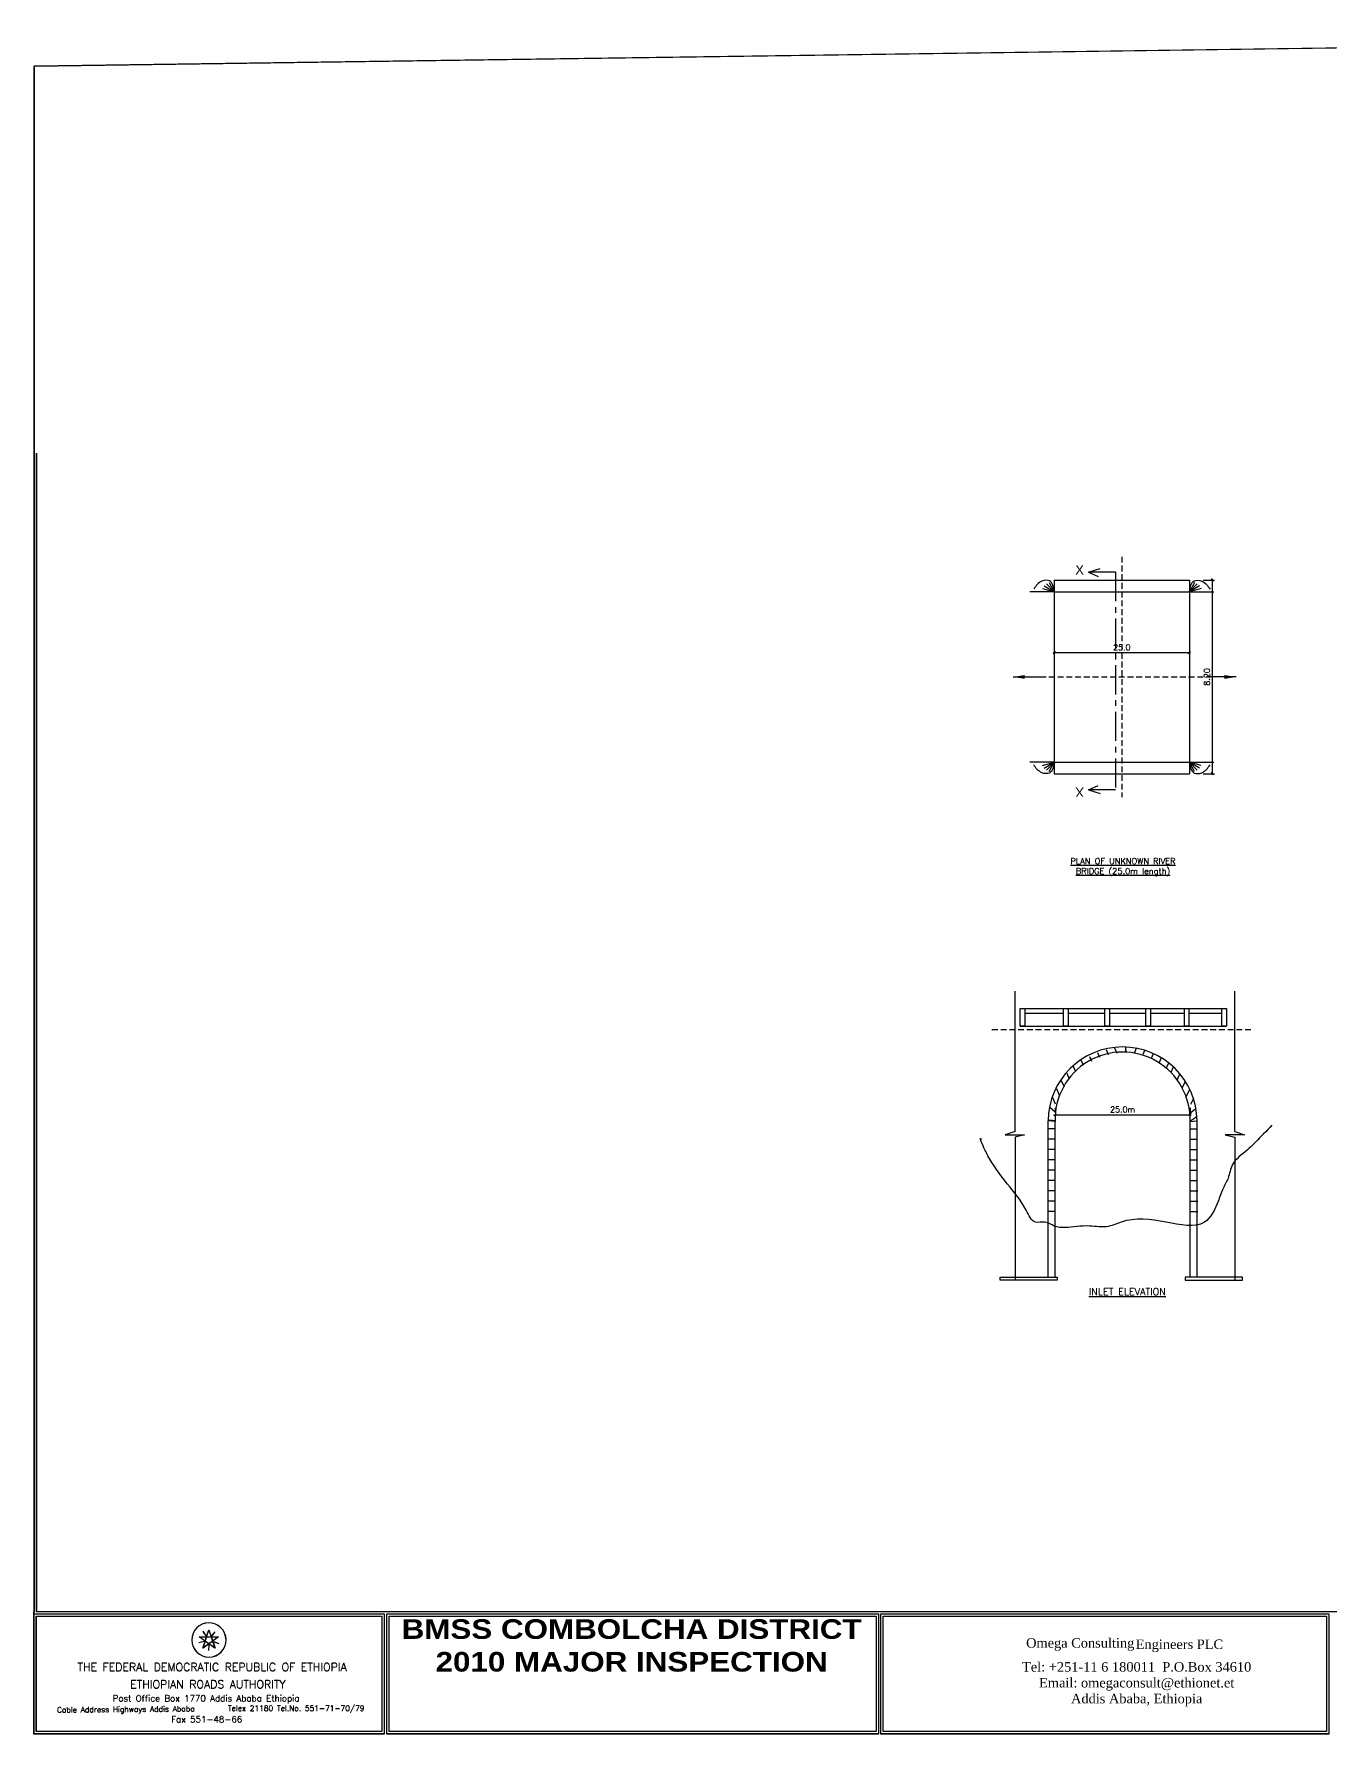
# Model space of a CAD drawing. Header units: inches. Extents: x 15 to 98725, y 2 to 73011.
# Drawn here: x 15 to 55680, y 2 to 73011 of the extents above; entities that cross this region are included whole.
import ezdxf
from ezdxf.enums import TextEntityAlignment as Align

# ---------------------------------------------------------------- set-up
doc = ezdxf.new("R2010")
doc.units = ezdxf.units.IN
doc.header["$MEASUREMENT"] = 0
doc.linetypes.add('CENTER', pattern=[2, 1.25, -0.25, 0.25, -0.25])
doc.linetypes.add('DASHED', pattern=[0.75, 0.5, -0.25])
for name, color, linetype in [('-25', 7, 'Continuous'), ('Conc surface', 2, 'Continuous'), ('Dim', 9, 'Continuous'), ('divsion', 3, 'Continuous'), ('FILL', 7, 'Continuous'), ('Grade', 6, 'DASHED'), ('Mas surface', 4, 'Continuous'), ('Text', 3, 'Continuous'), ('TITLE BLOCK', 7, 'Continuous')]:
    doc.layers.add(name, color=color, linetype=linetype)
doc.layers.add('probable bridge', color=1, linetype='Continuous', lineweight=30)
doc.styles.add('30', font='ROMANT.SHX', dxfattribs={"height": 4})
doc.styles.add('50', font='romanc.shx')
doc.styles.add('Logo', font='')
doc.styles.add('Text100-2.25', font='romans.shx')
doc.styles.add('Text200-2.25', font='romans.shx')
doc.styles.add('Text50-2.0', font='romans.shx')
doc.styles.add('TIM2_5', font='times.ttf', dxfattribs={"height": 0.3})
doc.styles.get('Logo').set_extended_font_data('Arial Black')
doc.dimstyles.new('Dim100', dxfattribs={"dimtxt": 250, "dimasz": 100, "dimexe": 100, "dimexo": 600, "dimgap": 100, "dimtad": 1, "dimdec": 0, "dimzin": 0, "dimdsep": 46, "dimtxsty": 'Text100-2.25', "dimblk": 'OBLIQUE', "dimcen": 100, "dimdle": 50, "dimclrd": 256, "dimclre": 256, "dimclrt": 3, "dimadec": 0, "dimazin": 0, "dimtfac": 1, "dimtdec": 0, "dimtofl": 0, "dimtmove": 0, "dimatfit": 3, "dimfxl": 1, "dimtolj": 1, "dimtzin": 0, "dimarcsym": 0})
doc.dimstyles.new('Dim50', dxfattribs={"dimtxt": 300, "dimasz": 150, "dimexe": 150, "dimexo": 150, "dimgap": 75, "dimtad": 1, "dimdec": 0, "dimlfac": 0.5, "dimzin": 0, "dimdsep": 46, "dimtxsty": 'Text50-2.0', "dimblk": 'OBLIQUE', "dimcen": 100, "dimdle": 150, "dimclrd": 256, "dimclre": 256, "dimclrt": 3, "dimadec": 0, "dimazin": 0, "dimtfac": 1, "dimtdec": 0, "dimtofl": 0, "dimtmove": 0, "dimatfit": 3, "dimfxl": 1, "dimtolj": 1, "dimtzin": 0, "dimarcsym": 0})

# ---------------------------------------------------------------- blocks, each defined once
blk = doc.blocks.new('_Oblique')
at = {"color": 0, "lineweight": -2}
blk.add_line((-0.5, -0.5), (0.5, 0.5), dxfattribs=at)
blk = doc.blocks.new('*D6')
at = {"layer": 'Defpoints', "color": 0, "ltscale": 10}
for p in [(43870, 26300), (49670, 26600), (49670, 26300)]:
    blk.add_point(p, dxfattribs=at)
at = {"layer": 'Dim', "lineweight": -2, "ltscale": 10}
for p, q in [((43820, 26600), (49720, 26600)), ((43870, 26900), (43870, 26700)), ((49670, 26900), (49670, 26700))]:
    blk.add_line(p, q, dxfattribs=at)
at = {"layer": 'Dim', "lineweight": -2, "ltscale": 10, "xscale": 100, "yscale": 100, "zscale": 100, "rotation": 180}
blk.add_blockref('_Oblique', (43870, 26600), dxfattribs=at)
at = {"layer": 'Dim', "lineweight": -2, "ltscale": 10, "xscale": 100, "yscale": 100, "zscale": 100}
blk.add_blockref('_Oblique', (49670, 26600), dxfattribs=at)
at = {"layer": 'Dim', "color": 3, "ltscale": 10, "insert": (46770, 26825), "char_height": 250, "attachment_point": 5, "style": 'Text100-2.25'}
blk.add_mtext('\\A1;25.0m', dxfattribs=at)
blk = doc.blocks.new('*D7')
at = {"layer": 'Defpoints', "color": 0, "ltscale": 10}
for p in [(43839, 46034), (49639, 46443), (49639, 46034)]:
    blk.add_point(p, dxfattribs=at)
at = {"layer": 'Dim', "lineweight": -2, "ltscale": 10}
for p, q in [((43789, 46443), (49689, 46443)), ((43839, 46634), (43839, 46543)), ((49639, 46634), (49639, 46543))]:
    blk.add_line(p, q, dxfattribs=at)
at = {"layer": 'Dim', "lineweight": -2, "ltscale": 10, "xscale": 100, "yscale": 100, "zscale": 100, "rotation": 180}
blk.add_blockref('_Oblique', (43839, 46443), dxfattribs=at)
at = {"layer": 'Dim', "lineweight": -2, "ltscale": 10, "xscale": 100, "yscale": 100, "zscale": 100}
blk.add_blockref('_Oblique', (49639, 46443), dxfattribs=at)
at = {"layer": 'Dim', "color": 3, "ltscale": 10, "insert": (46739, 46668), "char_height": 250, "attachment_point": 5, "style": 'Text100-2.25'}
blk.add_mtext('\\A1;25.0', dxfattribs=at)
blk = doc.blocks.new('*D8')
at = {"layer": 'Defpoints', "color": 0, "ltscale": 10}
for p in [(49639, 49558), (49639, 41238), (50619, 41238)]:
    blk.add_point(p, dxfattribs=at)
at = {"layer": 'Dim', "lineweight": -2, "ltscale": 10}
for p, q in [((50239, 49558), (50719, 49558)), ((50619, 49608), (50619, 41188)), ((50239, 41238), (50719, 41238))]:
    blk.add_line(p, q, dxfattribs=at)
at = {"layer": 'Dim', "lineweight": -2, "ltscale": 10, "xscale": 100, "yscale": 100, "zscale": 100}
for p, rotation in [((50619, 49558), 90), ((50619, 41238), 270)]:
    blk.add_blockref('_Oblique', p, dxfattribs=dict(at, rotation=rotation))
at = {"layer": 'Dim', "color": 3, "ltscale": 10, "insert": (50394, 45398), "char_height": 250, "attachment_point": 5, "rotation": 90, "style": 'Text100-2.25'}
blk.add_mtext('\\A1;8.20', dxfattribs=at)

msp = doc.modelspace()

# ---------------------------------------------------------------- linework, layer by layer
at = {"color": 4}
for p, q in [((42150.9, 25877.3), (42150.9, 31904.3)), ((51589.2, 25877.3), (51589.2, 31904.3)), ((42365.9, 30407.1), (51240.6, 30407.1, 0)), ((45691.8, 29276.9), (45777.7, 29074.9)), ((46069.1, 29398.9), (46158.4, 29188.8)), ((46429.5, 29472.9), (46527.2, 29242.9)), ((46898.5, 29505.5), (46889.6, 29285.2)), ((46898.5, 29505.5), (46905.2, 29285.1)), ((47367.1, 29468.2), (47267.1, 29239.2)), ((47726.7, 29390.5), (47635.3, 29181.4)), ((48082.8, 29218.3), (47994.9, 29017.1)), ((44655.2, 28685.6), (44755.1, 28450.6)), ((44983.5, 28955.2), (45079.1, 28730.1)), ((45347, 29100.7), (45433.9, 28896.1)), ((48425.8, 29038.7), (48336.8, 28835)), ((48751.9, 28843.4), (48654, 28619.2)), ((48942, 28642.5), (48839.7, 28408.5)), ((44137.9, 28072.1), (44255.1, 27796.5)), ((44378.4, 28388.4), (44483.4, 28141.3)), ((49215.8, 28342.5), (49108.3, 28096.5)), ((49453.1, 28023.9), (49333.2, 27749.4)), ((43761.8, 27336.2), (43874.6, 27070.8)), ((43933.3, 27723.2), (44064.8, 27413.9)), ((49642.8, 27684.5), (49508.3, 27376.5)), ((49810.4, 27295.9), (49695, 27031.6)), ((43570, 19621.3), (43570, 26334.8)), ((43870, 26299.8), (43572.1, 26334.8)), ((43894.9, 26329.8), (43597.4, 26367.8)), ((43876.9, 26710.8), (43644.6, 26905.7)), ((43870, 19621.3), (43870, 26299.8)), ((49643.1, 26646.1), (49877.3, 26838.7)), ((49665.7, 26317.9), (49967, 26523.6)), ((49668.6, 26299.8), (49966.5, 26334.8)), ((49668.6, 19621.3), (49668.6, 26299.8)), ((49670, 19621.3), (49670, 26299.8)), ((49968.6, 19621.3), (49968.6, 26334.8)), ((42150.9, 25877.3), (41732.3, 25734.4)), ((41732.3, 25734.4), (42560.3, 25734.4)), ((42560.3, 25734.4), (42150.9, 25628.9)), ((42150.9, 25628.9), (42150.9, 19488.4)), ((43870, 25990.1), (43570, 25990.1)), ((49668.6, 25990.1), (49968.6, 25990.1)), ((52007.7, 25734.4), (51179.8, 25734.4)), ((51179.8, 25734.4), (51589.2, 25628.9)), ((51589.2, 25877.3), (52007.7, 25734.4)), ((51589.2, 25628.9), (51589.2, 19488.4)), ((43870, 25546.1), (43570, 25546.1)), ((43870, 25102.1), (43570, 25102.1)), ((49668.6, 25546.1), (49968.6, 25546.1)), ((49668.6, 25102.1), (49968.6, 25102.1)), ((43870, 24658.1), (43570, 24658.1)), ((43870, 24214.1), (43570, 24214.1)), ((49668.6, 24658.1), (49968.6, 24658.1)), ((49668.6, 24214.1), (49968.6, 24214.1)), ((43870, 23770.1), (43570, 23770.1)), ((49668.6, 23770.1), (49968.6, 23770.1)), ((43870, 23326.1), (43570, 23326.1)), ((43870, 22882.1), (43570, 22882.1)), ((49698, 23326.1), (49998, 23326.1)), ((49698, 22882.1), (49998, 22882.1)), ((43870, 22438.1), (43570, 22438.1)), ((49698, 22438.1), (49998, 22438.1))]:
    msp.add_line(p, q, dxfattribs=at)
at = {"color": 2}
for points in [[(43967.1, 19488.4), (41509, 19488.4), (41509, 19621.3), (43967.1, 19621.3)], [(49459.5, 19488.4), (51917.5, 19488.4), (51917.5, 19621.3), (49459.5, 19621.3)]]:
    msp.add_lwpolyline(points, close=True, dxfattribs=at)
at = {"color": 4}
for centre, radius, start, end in [((46770.6, 26309.1), 3198.1, 0.46112, 179.53888), ((46769.2, 26389.2), 2900.5, 358.41379, 181.765682)]:
    msp.add_arc(centre, radius, start, end, dxfattribs=at)
msp.add_open_spline([(53179.2, 26142.7), (52946.5, 25900.2), (52597.5, 25536.6), (52046.5, 24972.7), (51429.3, 24587.2), (51357.9, 23889), (51044.4, 23406.2), (50848.5, 22732.9), (50271.9, 21605.1), (48489.4, 22062.3), (47106.3, 22210.6), (46195.3, 21764.6), (45726.9, 21787.9), (45302.1, 21825.5), (44672, 21814.9), (43979.5, 21657.3), (43469.8, 22056.7), (42904.5, 21876.4), (42522.5, 22815.1), (41795.5, 23602.5), (41031.5, 24704.4), (40636.5, 25557.1), (40664.2, 25643.2), (40692.6, 25484.5), (40678, 25555.7), (40686.4, 25516.7)], degree=3, knots=[0, 0, 0, 0, 1256.7453998, 1884.4111193, 2987.2135679, 3760.7728739, 4360.4863472, 5113.7724814, 6443.0006653, 8491.3101691, 10905.3101691, 11736.0963872, 12148.0963872, 12643.197387, 13335.3940714, 14538.0072678, 15076.4683813, 15592.0008618, 16409.8164377, 18149.8141389, 20034.1781095, 20961.1781095, 23544.3110728, 24392.4516862, 24994.9591779, 24994.9591779, 24994.9591779, 24994.9591779], dxfattribs=at)
at = {"layer": 'Conc surface', "linetype": 'Continuous', "ltscale": 0.05}
for p, q in [((43839.3, 49558.3), (49639.3, 49558.3)), ((43839.3, 49058.3), (49639.3, 49058.3)), ((43839.3, 41738.3), (49639.3, 41738.3)), ((43839.3, 41238.3), (49639.3, 41238.3))]:
    msp.add_line(p, q, dxfattribs=at)
at = {"layer": 'Conc surface'}
for p, q in [((42565.5, 31155.6, 0), (45759, 31155.6, 0)), ((42565.5, 30956, 0), (44229.4, 30956, 0)), ((44429, 30956, 0), (45759, 30956, 0)), ((45759, 31155.6, 0), (48832.1, 31155.6, 0)), ((45759, 30956, 0), (46008.5, 30956, 0)), ((46208.1, 30956, 0), (47770, 30956, 0)), ((47969.6, 30956, 0), (48832.1, 30956, 0)), ((48832.1, 31155.6, 0), (51240.6, 31155.6, 0)), ((48832.1, 30956, 0), (49423.5, 30956, 0)), ((49623.1, 30956, 0), (51041, 30956, 0))]:
    msp.add_line(p, q, dxfattribs=at)
at = {"layer": 'Conc surface', "elevation": 0}
for points in [[(42365.9, 31155.6), (42565.5, 31155.6), (42565.5, 30407.1), (42365.9, 30407.1)], [(44229.4, 31155.6), (44429, 31155.6), (44429, 30407.1), (44229.4, 30407.1)], [(46008.5, 31155.6), (46208.1, 31155.6), (46208.1, 30407.1), (46008.5, 30407.1)], [(47770, 31155.6), (47969.6, 31155.6), (47969.6, 30407.1), (47770, 30407.1)], [(49423.5, 31155.6), (49623.1, 31155.6), (49623.1, 30407.1), (49423.5, 30407.1)], [(51041, 31155.6), (51240.6, 31155.6), (51240.6, 30407.1), (51041, 30407.1)]]:
    msp.add_lwpolyline(points, close=True, dxfattribs=at)
at = {"layer": 'Dim', "color": 3, "ltscale": 10}
for p, q in [((43839.3, 49058.3), (42781.8, 49058.3)), ((49639.3, 49058.3), (50696.9, 49058.3)), ((43839.3, 41738.3), (42781.8, 41738.3)), ((49639.3, 41738.3), (50696.9, 41738.3))]:
    msp.add_line(p, q, dxfattribs=at)
at = {"layer": 'Dim'}
for points in [[(43839.3, 49058.3), (43630.7, 49523.8), (43305.5, 49511.3), (42952.6, 49174)], [(49639.3, 49058.3), (49848, 49523.8), (50173.2, 49511.3), (50526.1, 49174)], [(43839.3, 41738.3), (43630.7, 41272.8), (43305.5, 41285.2), (42952.6, 41622.6)], [(49639.3, 41738.3), (49848, 41272.8), (50173.2, 41285.2), (50526.1, 41622.6)]]:
    msp.add_spline(points, degree=3, dxfattribs=at)
at = {"layer": 'divsion', "color": 5}
for p, q in [((7273.4, 3682.3), (7524.1, 4477.5)), ((7274.7, 3685.9), (7525.4, 4481)), ((7404.6, 4217.5), (7276.3, 4409.4)), ((7405.9, 4221.1), (7277.6, 4413)), ((7524.1, 4477.5), (7788.6, 3686.8)), ((7525.4, 4481), (7789.9, 3690.4)), ((7659.5, 4211.5), (7802.3, 4392.8)), ((7660.8, 4215), (7803.6, 4396.4)), ((7320.2, 3977.1), (7098, 3914.3)), ((7321.5, 3980.6), (7099.3, 3917.8)), ((7109.9, 4171), (7943.6, 4178.2)), ((7369.1, 3986), (7109.9, 4171)), ((7111.2, 4174.5), (7944.9, 4181.8)), ((7370.4, 3989.6), (7111.2, 4174.5)), ((7943.6, 4178.2), (7273.4, 3682.3)), ((7273.4, 3682.3), (7369.1, 3986)), ((7944.9, 4181.8), (7274.7, 3685.9)), ((7274.7, 3685.9), (7370.4, 3989.6)), ((7529.4, 3871.7), (7369.1, 3986)), ((7530.7, 3875.3), (7370.4, 3989.6)), ((7522.8, 3822.4), (7513.8, 3591.7)), ((7524.1, 3826), (7515.1, 3595.3)), ((7788.6, 3686.8), (7529.4, 3871.7)), ((7789.9, 3690.4), (7530.7, 3875.3)), ((7732.5, 3967.3), (7949.1, 3887.5)), ((7733.8, 3970.8), (7950.4, 3891.1))]:
    msp.add_line(p, q, dxfattribs=at)
for centre in [(7527.9, 4039.2), (7529.2, 4042.7)]:
    msp.add_ellipse(centre, major_axis=(-6.4, 735.8), ratio=1, start_param=-1.5707963, end_param=4.712389, dxfattribs=at)
at = {"layer": 'FILL'}
for p, q in [((43329.1, 49195), (43839.3, 49058.3)), ((43400.3, 49311.7), (43839.3, 49058.3)), ((43500.4, 49397.2), (43839.3, 49058.3)), ((43611.8, 49452.4), (43839.3, 49058.3)), ((49866.9, 49452.4), (49639.3, 49058.3)), ((49978.3, 49397.2), (49639.3, 49058.3)), ((50078.3, 49311.7), (49639.3, 49058.3)), ((50149.6, 49195), (49639.3, 49058.3)), ((43329.1, 41601.6), (43839.3, 41738.3)), ((43400.3, 41484.8), (43839.3, 41738.3)), ((43500.4, 41399.3), (43839.3, 41738.3)), ((43611.8, 41344.2), (43839.3, 41738.3)), ((49866.9, 41344.2), (49639.3, 41738.3)), ((49978.3, 41399.3), (49639.3, 41738.3)), ((50078.3, 41484.8), (49639.3, 41738.3)), ((50149.6, 41601.6), (49639.3, 41738.3))]:
    msp.add_line(p, q, dxfattribs=at)
at = {"layer": 'Grade', "linetype": 'DASHED', "ltscale": 500}
for p, q in [((46739.3, 50558.3), (46739.3, 40238.3)), ((43234.3, 45398.3), (50474.3, 45398.3)), ((41161.6, 30256.4), (52335, 30256.4))]:
    msp.add_line(p, q, dxfattribs=at)
at = {"layer": 'Mas surface', "linetype": 'CENTER', "lineweight": 30, "ltscale": 3000}
for p, q in [((45302.3, 49901.6), (45807.4, 50055.6)), ((46461.1, 49901.6), (45302.3, 49901.6)), ((45302.3, 49901.6), (45716.1, 49715.8)), ((45302.3, 40545.5), (45716.1, 40731.3)), ((46461.1, 40545.5), (45302.3, 40545.5)), ((45302.3, 40545.5), (45807.4, 40391.5))]:
    msp.add_line(p, q, dxfattribs=at)
at = {"layer": 'Mas surface', "linetype": 'CENTER', "lineweight": 30, "ltscale": 1000}
msp.add_line((46461.1, 49901.6), (46461.1, 40545.5), dxfattribs=at)
at = {"layer": 'probable bridge', "linetype": 'Continuous', "lineweight": 30, "ltscale": 0.05}
for p, q in [((43839.3, 49558.3), (43839.3, 41238.3)), ((49639.3, 49558.3), (49639.3, 41238.3))]:
    msp.add_line(p, q, dxfattribs=at)
at = {"layer": 'TITLE BLOCK', "color": 5}
for p, q in [((115.6, 55010.5), (115.6, 5256.4)), ((116.9, 55014.1), (116.9, 5259.9)), ((115.6, 5256.4), (98714.3, 5256.4)), ((116.9, 5259.9), (98715.7, 5259.9)), ((115.6, 5055.9), (14957.3, 5055.9)), ((115.6, 102.6), (115.6, 5055.9)), ((115.6, 5055.9), (14957.3, 5055.9)), ((115.6, 102.6), (115.6, 5055.9)), ((116.9, 5059.4), (14958.6, 5059.4)), ((116.9, 106.1), (116.9, 5059.4)), ((116.9, 5059.4), (14958.6, 5059.4)), ((116.9, 106.1), (116.9, 5059.4)), ((14957.3, 5055.9), (14957.3, 102.6)), ((14957.3, 5055.9), (14957.3, 102.6)), ((14958.6, 5059.4), (14958.6, 106.1)), ((14958.6, 5059.4), (14958.6, 106.1)), ((15267, 5055.9), (36182.2, 5055.9)), ((15267, 102.6), (15267, 5055.9)), ((15268.3, 5059.4), (36183.5, 5059.4)), ((15268.3, 106.1), (15268.3, 5059.4)), ((36182.2, 5055.9), (36182.2, 102.6)), ((36183.5, 5059.4), (36183.5, 106.1)), ((36491.9, 5055.9), (55527.3, 5055.9)), ((36491.9, 102.6), (36491.9, 5055.9)), ((36493.2, 5059.4), (55528.6, 5059.4)), ((36493.2, 106.1), (36493.2, 5059.4)), ((55527.3, 5055.9), (55527.3, 102.6)), ((55528.6, 5059.4), (55528.6, 106.1)), ((14957.3, 102.6), (115.6, 102.6)), ((14957.3, 102.6), (115.6, 102.6)), ((14957.3, 102.6), (115.6, 102.6)), ((14958.6, 106.1), (116.9, 106.1)), ((14958.6, 106.1), (116.9, 106.1)), ((14958.6, 106.1), (116.9, 106.1)), ((36182.2, 102.6), (15267, 102.6)), ((36183.5, 106.1), (15268.3, 106.1)), ((55527.3, 102.6), (36491.9, 102.6)), ((55528.6, 106.1), (36493.2, 106.1))]:
    msp.add_line(p, q, dxfattribs=at)
at = {"layer": 'TITLE BLOCK', "color": 210}
for p, q in [((15.4, 2.3), (15.4, 5236.4)), ((15.4, 2.3), (15.4, 5236.4)), ((15.4, 5156.1), (15057.5, 5156.1)), ((15.4, 5156.1), (15057.5, 5156.1)), ((16.7, 5.9), (16.7, 5240)), ((16.7, 5.9), (16.7, 5240)), ((16.7, 5159.7), (15058.9, 5159.7)), ((16.7, 5159.7), (15058.9, 5159.7)), ((15057.5, 5156.1), (15057.5, 2.3)), ((15057.5, 5156.1), (15057.5, 2.3)), ((15058.9, 5159.7), (15058.9, 5.9)), ((15058.9, 5159.7), (15058.9, 5.9)), ((15166.7, 5156.1), (36282.4, 5156.1)), ((15166.7, 2.3), (15166.7, 5156.1)), ((15168, 5159.7), (36283.7, 5159.7)), ((15168, 5.9), (15168, 5159.7)), ((36282.4, 5156.1), (36282.4, 2.3)), ((36283.7, 5159.7), (36283.7, 5.9)), ((36391.6, 5156.1), (55627.6, 5156.1)), ((36391.6, 2.3), (36391.6, 5156.1)), ((36392.9, 5159.7), (55628.9, 5159.7)), ((36392.9, 5.9), (36392.9, 5159.7)), ((55627.6, 5156.1), (55627.6, 2.3)), ((55628.9, 5159.7), (55628.9, 5.9)), ((15057.5, 2.3), (15.4, 2.3)), ((15057.5, 2.3), (15.4, 2.3)), ((15058.9, 5.9), (16.7, 5.9)), ((15058.9, 5.9), (16.7, 5.9)), ((36282.4, 2.3), (15166.7, 2.3)), ((36283.7, 5.9), (15168, 5.9)), ((55627.6, 2.3), (36391.6, 2.3)), ((55628.9, 5.9), (36392.9, 5.9))]:
    msp.add_line(p, q, dxfattribs=at)
for points in [[(98724.6, 5.9), (98631.2, 73010.6), (16.7, 71623.2), (16.7, 5240)], [(98723.2, 2.3), (98629.9, 73007.1), (15.4, 71619.7), (15.4, 5236.4)]]:
    msp.add_lwpolyline(points, dxfattribs=at)

# ---------------------------------------------------------------- texts
at = {"layer": '-25', "color": 7, "style": 'TIM2_5'}
for s, p in [('Omega Consulting', (42627.1, 3711)), ('Engineers PLC', (47334.5, 3651.9))]:
    msp.add_text(s, height=408.726, dxfattribs=at).set_placement(p)
at = {"layer": '-25', "color": 7, "insert": (47376.2, 3090.1), "char_height": 408.726, "width": 9736.005, "attachment_point": 2, "style": 'TIM2_5'}
msp.add_mtext('Tel: +251-11 6 180011  P.O.Box 34610\\PEmail: omegaconsult@ethionet.et \\PAddis Ababa, Ethiopia', dxfattribs=at)
at = {"layer": 'divsion', "style": '30', "width": 1}
for s, p in [('THE FEDERAL DEMOCRATIC REPUBLIC OF ETHIOPIA', (7666, 2876.7)), ('THE FEDERAL DEMOCRATIC REPUBLIC OF ETHIOPIA', (7667.3, 2880.3)), ('ETHIOPIAN ROADS AUTHORITY', (7486.4, 2134.3)), ('ETHIOPIAN ROADS AUTHORITY', (7487.7, 2137.8))]:
    msp.add_text(s, height=343.697, dxfattribs=at).set_placement(p, align=Align.MIDDLE)
at = {"layer": 'divsion', "color": 3, "style": '50', "oblique": 360, "width": 1}
for p in [(7406.1, 1494.6), (7407.4, 1498.1)]:
    msp.add_text('Post Office Box 1770 Addis Ababa Ethiopia', height=271.339, dxfattribs=at).set_placement(p, align=Align.MIDDLE)
for p in [(3961.4, 1029), (3962.7, 1032.5)]:
    msp.add_text('Cable Address Highways Addis Ababa', height=235.161, rotation=0.500002, dxfattribs=at).set_placement(p, align=Align.MIDDLE)
at = {"layer": 'divsion', "color": 3, "style": '50', "width": 1}
for s, height, p in [('Fax 551-48-66', 271.339, (7434, 629.1)), ('Fax 551-48-66', 271.339, (7435.3, 632.7)), ('Telex 21180 Tel.No. 551-71-70/79', 235.161, (11276.8, 1088.2)), ('Telex 21180 Tel.No. 551-71-70/79', 235.161, (11278.1, 1091.7))]:
    msp.add_text(s, height=height, dxfattribs=at).set_placement(p, align=Align.MIDDLE)
at = {"layer": 'Text', "color": 3, "char_height": 400, "attachment_point": 2, "style": 'Text200-2.25'}
for s, insert, width in [('{\\fArial|b0|i0|c0|p34;X}', (44925, 50194.7), 8553.27), ('{\\H0.6453x;\\LPLAN OF UNKNOWN RIVER \\PBRIDGE (25.0m length)}', (46789.8, 37619.8), 9408.594), ('{\\H0.75x;\\LINLET ELEVATION}', (46974.5, 19146.1), 11908.594)]:
    msp.add_mtext(s, dxfattribs=dict(at, insert=insert, width=width))
at = {"layer": 'Text', "color": 3, "extrusion": (0, 0, -1), "insert": (44925, 40252.4), "char_height": 400, "width": 8553.27, "attachment_point": 2, "text_direction": (1, 0, 0), "style": 'Text200-2.25'}
msp.add_mtext('{\\fArial|b0|i0|c0|p34;X}', dxfattribs=at)
at = {"layer": 'TITLE BLOCK', "color": 5, "insert": (25683.9, 4930), "char_height": 842.45, "width": 63869.744, "attachment_point": 2, "style": 'Logo'}
msp.add_mtext('BMSS COMBOLCHA DISTRICT\\P2010 MAJOR INSPECTION\\P \\P ', dxfattribs=at)

# ---------------------------------------------------------------- dimensions: what is measured, and where the dimension line sits
at = {"layer": 'Dim', "ltscale": 10}
dim = msp.add_linear_dim(base=(50619.3, 41238.3), p1=(49639.3, 49558.3), p2=(49639.3, 41238.3), angle=90, text='8.20', dimstyle='Dim100', dxfattribs=at)
dim.commit()
dim.dimension.update_dxf_attribs({"geometry": '*D8', "text_midpoint": (50394.3, 45398.3)})
for base, p1, p2, text, picture, middle in [((49639.3, 46443.3), (43839.3, 46033.8), (49639.3, 46033.8), '25.0', '*D7', (46739.3, 46668.3)), ((49670, 26600.1), (43870, 26299.8), (49670, 26299.8), '25.0m', '*D6', (46770, 26825.1))]:
    dim = msp.add_linear_dim(base=base, p1=p1, p2=p2, text=text, dimstyle='Dim100', dxfattribs=at)
    dim.commit()
    dim.dimension.update_dxf_attribs({"geometry": picture, "text_midpoint": middle})

# ---------------------------------------------------------------- leaders
for points in [[(42069.7, 45398.3), (43234.3, 45398.3)], [(51643.7, 45398.3), (50474.3, 45398.3)]]:
    msp.add_leader(points, dimstyle='Dim50', override={"dimasz": 500, "dimtad": 0})

doc.saveas('drawing.dxf')
